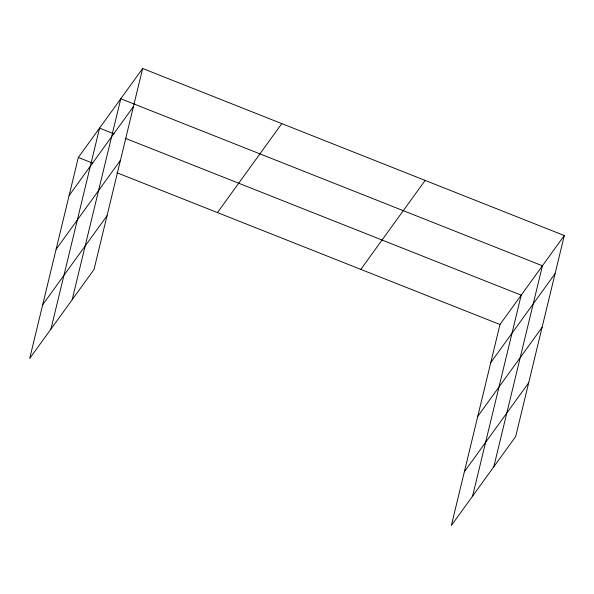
<?xml version="1.0" encoding="UTF-8"?>
<svg xmlns="http://www.w3.org/2000/svg" width="594" height="594" viewBox="0 0 594 594"><rect width="100%" height="100%" fill="white"/><g stroke="black" fill="none" stroke-linecap="round" stroke-linejoin="round"><path stroke-width="0.89" d="M142.649 68.488L78.326 157.462L29.7 358.457L94.023 269.483L142.649 68.488L564.3 235.543L515.674 436.538L451.351 525.512L499.977 324.517L564.3 235.543M50.928 329.098L99.554 128.104L114.152 133.888M72.156 299.732L120.782 98.738L542.426 265.793L493.807 466.787M472.579 496.153L521.205 295.159L125.319 138.305M69.112 195.552L133.435 106.578M56.103 249.309L120.426 160.343M42.709 304.7L107.031 215.726M217.471 212.593L281.794 123.619M360.833 269.386L425.156 180.413M490.763 362.607L555.086 273.634M477.754 416.364L542.077 327.398M464.352 471.755L528.682 382.781M78.326 157.462L92.931 163.246M116.981 172.772L499.977 324.517"/></g></svg>
